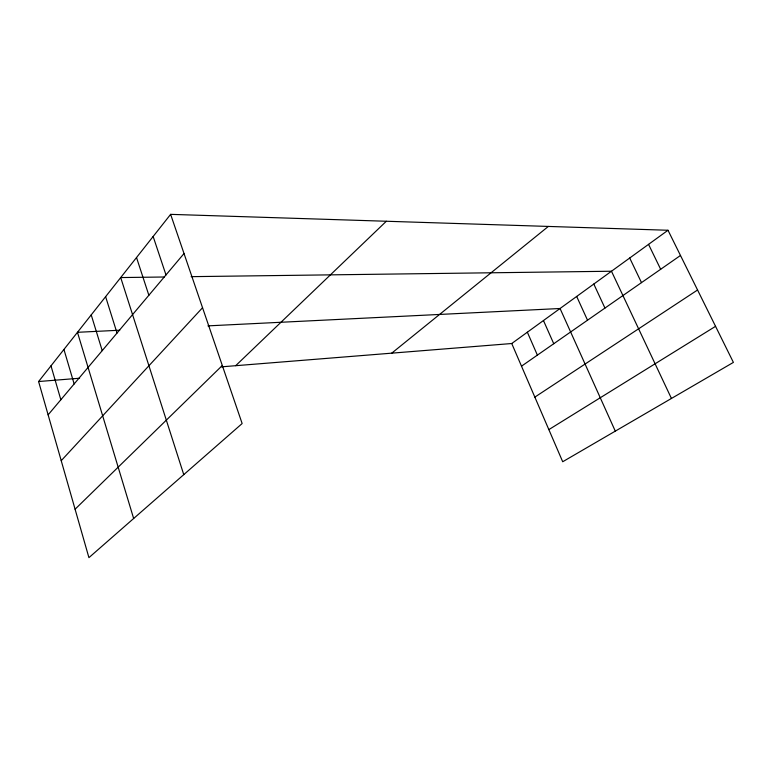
<?xml version="1.0" encoding="UTF-8"?>
<svg xmlns="http://www.w3.org/2000/svg" width="772" height="772" viewBox="0 0 772 772"><rect width="100%" height="100%" fill="white"/><g stroke="black" fill="none" stroke-linecap="round" stroke-linejoin="round"><path stroke-width="1.16" d="M170.622 214.355L242.147 423.538L88.925 557.645L38.6 381.532L170.622 214.355L668.002 230.259L733.4 362.396L562.701 461.743L511.739 343.521L221.4 366.845M48.125 414.844L184.016 253.534M61.22 460.681L202.544 307.729M75.087 509.221L222.307 365.503M235.672 365.696L386.328 221.255M391.732 353.161L548.352 226.437M511.739 343.521L668.002 230.259M521.505 366.179L680.489 255.474M534.842 397.117L697.57 289.992M548.853 429.608L715.557 326.334M38.6 381.532L79.603 378.232M119.737 330.223L77.47 332.307L133.653 518.504M207.938 325.871L560.057 308.501L615.294 431.133M164.243 277.003L120.702 277.563L183.765 474.645M191.147 276.656L611.472 271.233L671.437 398.458M648.548 244.367L660.668 269.274M629.711 258.012L641.493 282.62M593.803 284.038L604.949 308.067M576.674 296.458L587.531 320.206M543.459 320.525L553.746 343.723M527.353 332.192L537.38 355.12M153.145 236.483L165.99 274.928M136.519 257.53L148.861 295.261M105.619 296.67L117.026 333.05M91.221 314.899L102.213 350.642M63.931 349.455L74.151 383.954M50.991 365.841L60.843 399.742"/></g></svg>
